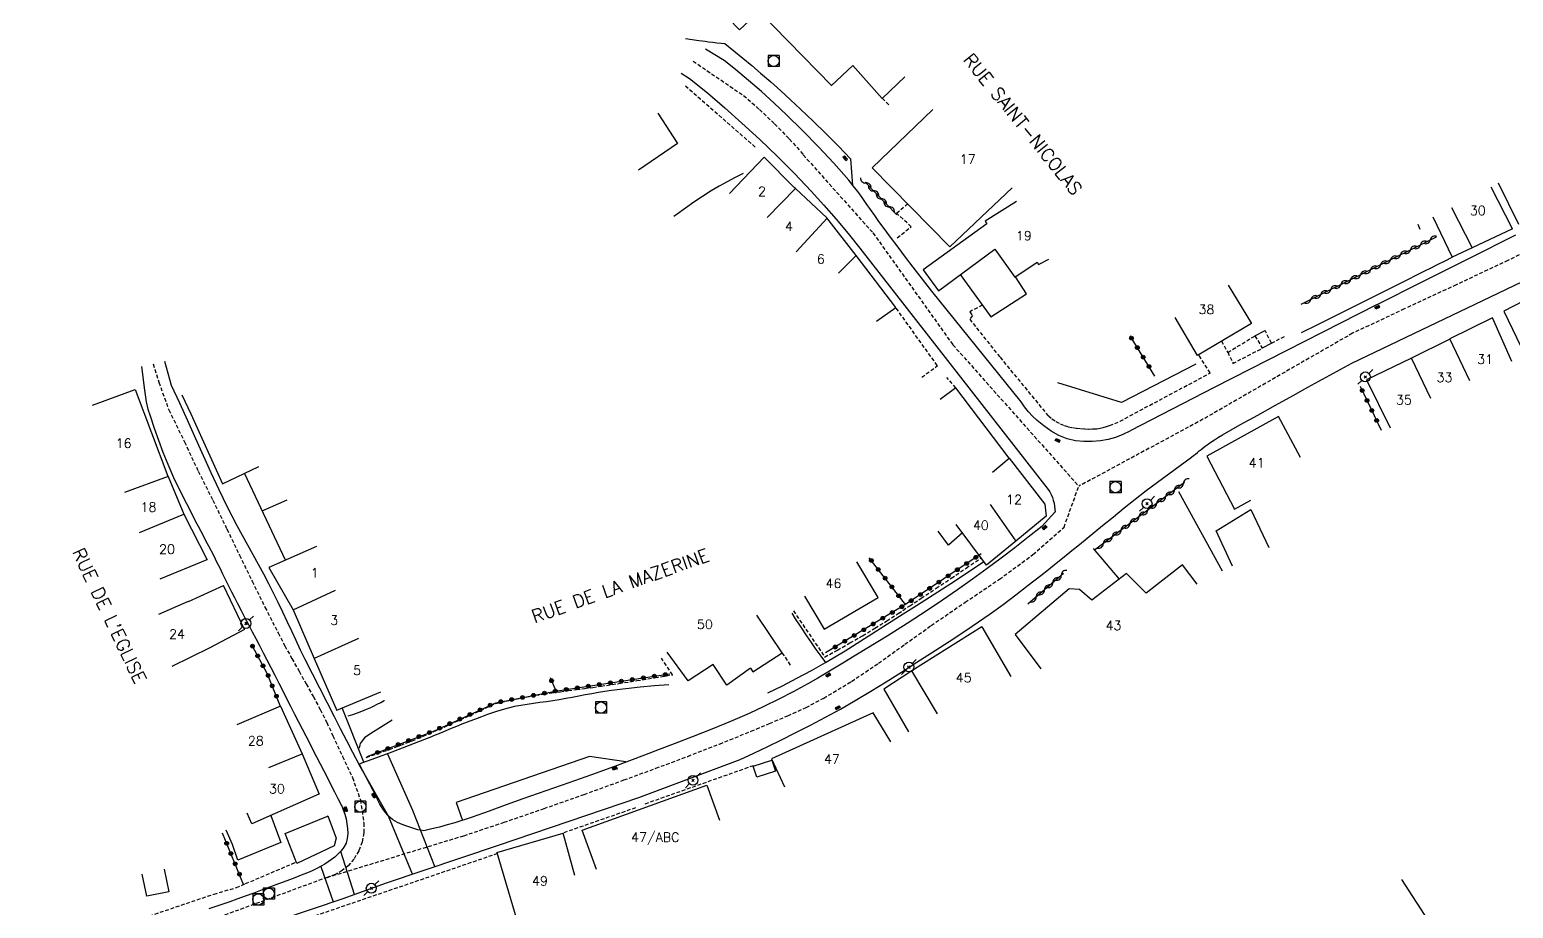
# Model space of a CAD drawing. Header units: millimetres. Extents: x 157999 to 159002, y 156999 to 158001.
# Drawn here: x 158564.4 to 158764.5, y 157760.2 to 157878.7 of the extents above; entities that cross this region are included whole.
import ezdxf
from ezdxf.enums import TextEntityAlignment as Align

# ---------------------------------------------------------------- set-up
doc = ezdxf.new("R2010")
doc.units = ezdxf.units.MM
doc.linetypes.add('DASHED', pattern=[0.75, 0.5, -0.25])
doc.layers.get('0').update_dxf_attribs({"linetype": 'CONTINUOUS'})
for name, color, linetype in [('W0001', 6, 'DASHED'), ('W0006', 2, 'CONTINUOUS'), ('W0008', 7, 'CONTINUOUS'), ('W0014', 7, 'CONTINUOUS'), ('W0017', 7, 'CONTINUOUS'), ('W0020', 2, 'CONTINUOUS'), ('W0101', 7, 'CONTINUOUS'), ('W0104', 1, 'CONTINUOUS'), ('W0105', 7, 'CONTINUOUS'), ('W0112', 1, 'DASHED'), ('W0300', 7, 'CONTINUOUS'), ('W0310', 3, 'CONTINUOUS'), ('W0323', 7, 'CONTINUOUS'), ('W0401', 7, 'CONTINUOUS'), ('W0420', 7, 'CONTINUOUS'), ('W0473', 7, 'CONTINUOUS'), ('W0989', 7, 'CONTINUOUS'), ('W0991', 7, 'CONTINUOUS'), ('W1102', 7, 'CONTINUOUS')]:
    doc.layers.add(name, color=color, linetype=linetype)
doc.styles.get("Standard").update_dxf_attribs({"font": 'romans.shx', "width": 0.85})

# ---------------------------------------------------------------- blocks, each defined once
blk = doc.blocks.new('T401')
for p, q in [((-0.3, 0.3), (0, 0.3)), ((-0.3, -0.25), (-0.3, 0.3)), ((-0.3, 0.15), (0, 0.15)), ((-0.3, 0), (0, 0)), ((0, 0.3), (0, -0.25)), ((-0.3, -0.15), (0, -0.15)), ((-0.3, -0.25), (-0.3, -0.3)), ((-0.3, -0.3), (0, -0.3)), ((0, -0.3), (0, -0.25))]:
    blk.add_line(p, q)
blk = doc.blocks.new('T420')
for p, q in [((0.75, 0.75), (-0.75, 0.75)), ((-0.75, 0.75), (-0.75, -0.75)), ((0.75, 0.75), (0.75, -0.75)), ((0.75, -0.75), (-0.75, -0.75))]:
    blk.add_line(p, q)
blk.add_ellipse((0, 0), major_axis=(-0.53, 0.53), ratio=1, start_param=3.926991, end_param=10.210176)
blk = doc.blocks.new('T473')
for p, q in [((-0.166667, 0.166667), (0.166667, -0.166667)), ((-0.166667, -0.166667), (0.166667, 0.166667)), ((0.500001, 0.500001), (1.000002, 1.000002)), ((-1.000002, -1.000002), (-0.500001, -0.500001))]:
    blk.add_line(p, q)
blk.add_ellipse((0, 0), major_axis=(0.471405, 0.471405), ratio=1, start_param=5.4977871438, end_param=11.780972451)
blk = doc.blocks.new('t310o')
at = {"color": 0, "linetype": 'Continuous'}
for centre, start, end in [((-0.5, 0.38), 216.8699, 323.1304), ((0.5, -0.37), 36.8699, 143.1303)]:
    blk.add_arc(centre, 0.625, start, end, dxfattribs=at)
blk = doc.blocks.new('t323o')
at = {"color": 0, "linetype": 'Continuous'}
for radius in [0.25, 0.15]:
    blk.add_circle((0, 0), radius, dxfattribs=at)

msp = doc.modelspace()

# ---------------------------------------------------------------- linework, layer by layer
at = {"layer": 'W0001'}
for points in [[(158653.91, 157874.47), (158660.7, 157869.84), (158662.83, 157867.96), (158664.88, 157866.01), (158666.87, 157863.98), (158668.77, 157861.88), (158668.75, 157861.83), (158678.15, 157851.31), (158688.93, 157836.21), (158705.9, 157817.15)], [(158770.7, 157850.94), (158763.75, 157847.59), (158756.78, 157844.3), (158749.79, 157841.05), (158742.81, 157837.78), (158722.65, 157826.17), (158705.9, 157817.15)], [(158581.09, 157833.65), (158581.85, 157831.17), (158583.2, 157827.45), (158585.33, 157823.12), (158587.17, 157819.17), (158589.13, 157815.28), (158591.04, 157811.38), (158592.73, 157807.86), (158594.44, 157804.34), (158596.17, 157800.84), (158597.94, 157797.36), (158598.85, 157795.62), (158599.8, 157793.9), (158600.76, 157792.19), (158601.73, 157790.48), (158602.69, 157788.76), (158603.62, 157787.03), (158604.5, 157785.27), (158605.33, 157783.49), (158606.63, 157780.71), (158607.96, 157777.86), (158609.03, 157774.85), (158609.5, 157771.7), (158609.49, 157770.42), (158609.26, 157769.17), (158608.82, 157767.97), (158608.17, 157766.87), (158607.45, 157766.02), (158606.59, 157765.32), (158605.62, 157764.77), (158604.57, 157764.4)], [(158604.57, 157764.4), (158622.98, 157770.02), (158628.4, 157771.82), (158633.81, 157773.68), (158639.2, 157775.58), (158644.57, 157777.53), (158648.88, 157779.11), (158653.19, 157780.72), (158657.47, 157782.38), (158661.73, 157784.11), (158664.2, 157785.15), (158666.68, 157786.2), (158669.13, 157787.32), (158671.51, 157788.57), (158675.27, 157790.83), (158678.9, 157793.28), (158682.46, 157795.83), (158686.01, 157798.37), (158690.58, 157801.5), (158695.21, 157804.61), (158699.72, 157807.92), (158703.91, 157811.62), (158705.9, 157817.15)], [(158604.57, 157764.4), (158588.85, 157758.61)]]:
    msp.add_lwpolyline(points, dxfattribs=at)
at = {"layer": 'W0006'}
for points in [[(158652.85, 157877.54), (158654.67, 157877.27), (158655.11, 157877.21), (158655.54, 157877.15), (158655.98, 157877.1), (158656.54, 157877.03), (158657.1, 157876.96), (158657.66, 157876.9), (158658.17, 157876.84)], [(158658.17, 157876.84), (158659.4, 157875.86), (158660.61, 157874.87), (158661.81, 157873.87), (158662.99, 157872.85), (158664.36, 157871.67), (158665.71, 157870.47), (158667.05, 157869.26), (158668.37, 157868.02), (158670.09, 157866.38), (158671.8, 157864.71), (158673.48, 157863.01), (158675.14, 157861.3)], [(158675.14, 157861.3), (158675.41, 157857.72)], [(158650.61, 157790.37), (158648.68, 157790.23), (158646.75, 157790.05), (158644.82, 157789.84), (158642.9, 157789.59), (158642.01, 157789.46), (158641.13, 157789.32), (158640.24, 157789.16), (158639.36, 157789), (158638.48, 157788.83), (158637.6, 157788.67), (158636.72, 157788.51), (158635.83, 157788.35), (158634.97, 157788.21), (158634.11, 157788.09), (158633.25, 157787.97), (158632.38, 157787.86), (158631.52, 157787.73), (158630.66, 157787.59), (158629.8, 157787.42), (158628.95, 157787.22), (158627.54, 157786.82), (158626.16, 157786.35), (158624.79, 157785.84), (158623.43, 157785.33), (158622.71, 157785.05), (158621.99, 157784.76), (158621.27, 157784.46), (158620.56, 157784.16), (158619.84, 157783.86), (158619.13, 157783.56), (158618.41, 157783.26), (158617.69, 157782.97), (158615.49, 157782.12), (158613.28, 157781.29), (158611.06, 157780.47), (158608.84, 157779.67)], [(158644.83, 157779.96), (158639.94, 157780.72), (158621.95, 157774.49), (158622.82, 157772.06)]]:
    msp.add_lwpolyline(points, dxfattribs=at)
at = {"layer": 'W0008'}
for points in [[(158683.56, 157846.71), (158682.55, 157848.05), (158681.54, 157849.39), (158680.53, 157850.73), (158679.53, 157852.08), (158678.95, 157852.87), (158678.38, 157853.68), (158677.82, 157854.48), (158677.25, 157855.29), (158676.68, 157856.09), (158676.1, 157856.88), (158675.5, 157857.67), (158674.88, 157858.43), (158672.88, 157860.72), (158670.8, 157862.94), (158668.66, 157865.1), (158666.49, 157867.23), (158664.82, 157868.81), (158663.11, 157870.36), (158661.37, 157871.87), (158659.6, 157873.35), (158658.09, 157874.56), (158655.56, 157876.09), (158655.56, 157876.09)], [(158652.27, 157872.84), (158653.39, 157872.12), (158655.84, 157870.21), (158658.16, 157868.17), (158660.45, 157866.12), (158662.88, 157863.92), (158665.25, 157861.64), (158667.56, 157859.31), (158669.82, 157856.93), (158671.52, 157855.06), (158673.18, 157853.16), (158674.8, 157851.22), (158676.38, 157849.25), (158701.79, 157816.71), (158702.01, 157816.37), (158702.19, 157816.01), (158702.34, 157815.64), (158702.46, 157815.26), (158702.57, 157814.87), (158702.64, 157814.46), (158702.69, 157814.05), (158702.7, 157813.64)], [(158742.73, 157833.74), (158821.81, 157871.58)], [(158579.53, 157833.31), (158579.91, 157830.11), (158580.16, 157828.55), (158580.37, 157827.55), (158580.67, 157826.62), (158581.22, 157824.97), (158581.79, 157823.34), (158582.4, 157821.72), (158583.05, 157820.11), (158583.85, 157818.33), (158584.71, 157816.57), (158585.59, 157814.82), (158586.47, 157813.08), (158586.81, 157812.41), (158587.16, 157811.74), (158587.51, 157811.08), (158587.86, 157810.42), (158588.21, 157809.75), (158588.56, 157809.09), (158588.91, 157808.42), (158589.25, 157807.76), (158589.65, 157806.95), (158590.06, 157806.15), (158590.45, 157805.34), (158590.85, 157804.54), (158591.25, 157803.73), (158591.65, 157802.92), (158592.05, 157802.12), (158592.46, 157801.32), (158592.95, 157800.37), (158593.44, 157799.42), (158593.94, 157798.48), (158594.44, 157797.53), (158594.94, 157796.59), (158595.44, 157795.65), (158595.93, 157794.7), (158596.42, 157793.75), (158596.96, 157792.71), (158597.5, 157791.66), (158598.03, 157790.61), (158598.56, 157789.56), (158599.09, 157788.52), (158599.62, 157787.47), (158600.15, 157786.42), (158600.68, 157785.37), (158601.17, 157784.43), (158601.66, 157783.48), (158602.15, 157782.53), (158602.64, 157781.59), (158603.12, 157780.64), (158603.61, 157779.7), (158604.1, 157778.75), (158604.59, 157777.8), (158605.06, 157776.88), (158605.53, 157775.95), (158606.01, 157775.02), (158606.48, 157774.09)], [(158702.69, 157813.64), (158700.9, 157811.71)], [(158700.9, 157811.71), (158699.09, 157810.26), (158697.26, 157808.83), (158695.42, 157807.43), (158693.56, 157806.05), (158691.56, 157804.6), (158689.54, 157803.17), (158687.51, 157801.78), (158685.46, 157800.4), (158682.77, 157798.65), (158680.07, 157796.94), (158677.34, 157795.26), (158674.59, 157793.61)], [(158674.76, 157793.71), (158673.43, 157792.87), (158672.08, 157792.05), (158670.72, 157791.26), (158669.35, 157790.49), (158667.4, 157789.44), (158665.44, 157788.42), (158663.45, 157787.43), (158661.45, 157786.49), (158658.95, 157785.41), (158656.43, 157784.39), (158653.89, 157783.4), (158651.36, 157782.42), (158649.34, 157781.64), (158647.33, 157780.86), (158645.31, 157780.1), (158643.28, 157779.35), (158640.21, 157778.24), (158637.12, 157777.15), (158634.04, 157776.07), (158630.95, 157774.99), (158628.67, 157774.17), (158626.39, 157773.34), (158624.1, 157772.52), (158621.78, 157771.77), (158620.75, 157771.47), (158619.71, 157771.19), (158618.66, 157770.93), (158617.61, 157770.69)], [(158611.2, 157775.24), (158608.9, 157779.64)], [(158617.61, 157770.69), (158617.19, 157770.75), (158616.77, 157770.83), (158616.36, 157770.94), (158615.95, 157771.06), (158615.3, 157771.28), (158614.66, 157771.52), (158614.03, 157771.81), (158613.43, 157772.17), (158613.06, 157772.46), (158612.73, 157772.79), (158612.42, 157773.15), (158612.14, 157773.52), (158611.86, 157773.92), (158611.61, 157774.35), (158611.39, 157774.79), (158611.2, 157775.24)]]:
    msp.add_lwpolyline(points, dxfattribs=at)
at = {"layer": 'W0014'}
for points in [[(158746.04, 157841.61), (158752.31, 157844.75), (158758.57, 157847.89), (158764.84, 157851.03)], [(158698.14, 157828.52), (158686.09, 157843.46), (158683.56, 157846.71)], [(158735.95, 157837.87), (158737.94, 157838.87), (158739.92, 157839.86), (158741.91, 157840.86), (158743.89, 157841.85), (158744.97, 157842.38), (158746.04, 157842.92), (158747.12, 157843.45), (158748.19, 157843.99), (158749.27, 157844.52), (158750.34, 157845.06), (158751.41, 157845.6), (158752.49, 157846.13), (158753.43, 157846.61), (158754.37, 157847.08), (158755.31, 157847.56), (158756.25, 157848.04)], [(158746.04, 157841.61), (158724.17, 157830.48)], [(158608.85, 157779.64), (158608.02, 157781.23), (158607.19, 157782.83), (158606.36, 157784.44), (158605.53, 157786.04), (158604.54, 157787.97), (158603.56, 157789.91), (158602.57, 157791.84), (158601.61, 157793.79), (158600.98, 157795.06), (158600.37, 157796.33), (158599.77, 157797.61), (158599.17, 157798.89), (158598.56, 157800.17), (158597.95, 157801.45), (158597.33, 157802.72), (158596.69, 157803.98), (158596.01, 157805.3), (158595.31, 157806.6), (158594.59, 157807.9), (158593.87, 157809.2), (158593.15, 157810.49), (158592.44, 157811.79), (158591.75, 157813.1), (158591.07, 157814.42), (158589.98, 157816.68), (158588.92, 157818.97), (158587.89, 157821.26), (158586.85, 157823.56), (158585.76, 157825.95), (158584.67, 157828.35), (158583.58, 157830.75), (158582.65, 157833.99)], [(158725.26, 157824.07), (158727.64, 157825.41), (158730.03, 157826.74), (158732.42, 157828.08), (158734.81, 157829.4), (158736.79, 157830.5), (158738.77, 157831.58), (158740.75, 157832.67), (158742.73, 157833.74)], [(158724.17, 157830.48), (158712.82, 157824.6)], [(158712.77, 157824.59), (158711.84, 157824.12), (158710.86, 157823.74), (158709.85, 157823.46), (158708.82, 157823.27), (158707.7, 157823.17), (158706.57, 157823.17), (158705.45, 157823.28), (158704.34, 157823.55), (158703.22, 157824), (158702.17, 157824.59), (158701.2, 157825.28), (158700.27, 157826.03), (158699.67, 157826.59), (158699.11, 157827.19), (158698.6, 157827.84), (158698.14, 157828.52)], [(158714.98, 157816.58), (158716.52, 157817.69), (158718.05, 157818.81), (158719.58, 157819.94), (158721.1, 157821.08), (158721.36, 157821.29), (158721.63, 157821.49), (158721.89, 157821.7), (158722.15, 157821.91), (158722.41, 157822.12), (158722.67, 157822.33), (158722.94, 157822.53), (158723.21, 157822.73), (158723.71, 157823.08), (158724.22, 157823.42), (158724.73, 157823.75), (158725.26, 157824.07)], [(158660.23, 157780.3), (158662.1, 157781.16), (158663.97, 157782.05), (158665.83, 157782.96), (158667.67, 157783.88), (158669.72, 157784.93), (158671.75, 157786.01), (158673.77, 157787.1), (158675.77, 157788.24), (158677.87, 157789.49), (158679.94, 157790.77), (158682, 157792.08), (158684.05, 157793.4), (158686.55, 157795.01), (158689.04, 157796.62), (158691.52, 157798.27), (158693.96, 157799.96), (158695.69, 157801.21), (158697.4, 157802.49), (158699.09, 157803.79), (158700.77, 157805.1), (158701.83, 157805.93), (158702.87, 157806.77), (158703.92, 157807.61), (158704.96, 157808.46), (158705.99, 157809.31), (158707.03, 157810.16), (158708.07, 157811.01), (158709.11, 157811.85), (158710.57, 157813.04), (158712.04, 157814.22), (158713.51, 157815.4), (158714.98, 157816.58)], [(158689.29, 157804.42), (158693.1, 157807)], [(158663.98, 157789.28), (158665.95, 157790.25), (158667.9, 157791.25), (158669.84, 157792.29), (158671.75, 157793.37), (158674.4, 157794.96), (158677.02, 157796.61), (158679.62, 157798.29), (158682.23, 157799.95), (158684, 157801.07), (158685.76, 157802.18), (158687.52, 157803.3), (158689.29, 157804.42)], [(158609.51, 157779.93), (158606.58, 157787.25)], [(158584.87, 157754.24), (158594.05, 157757.29), (158606.7, 157761.54), (158612.57, 157763.64), (158627.65, 157768.73), (158646.56, 157775.16), (158660.23, 157780.3)], [(158606.47, 157774.12), (158606.73, 157773.52), (158606.94, 157772.9), (158607.1, 157772.27), (158607.21, 157771.63), (158607.28, 157770.98), (158607.32, 157770.32), (158607.27, 157769.65), (158607.1, 157769), (158606.82, 157768.45), (158606.44, 157767.97), (158606.01, 157767.54), (158605.57, 157767.14), (158605.15, 157766.79), (158604.69, 157766.47), (158604.22, 157766.18), (158603.74, 157765.91), (158603.14, 157765.59), (158602.52, 157765.3), (158601.9, 157765.03), (158601.27, 157764.77), (158600.19, 157764.33), (158599.11, 157763.92), (158598.01, 157763.53), (158596.92, 157763.12), (158595.78, 157762.7), (158594.65, 157762.27), (158593.51, 157761.85), (158592.36, 157761.44), (158591.43, 157761.12), (158590.49, 157760.8), (158589.54, 157760.49), (158588.6, 157760.17)]]:
    msp.add_lwpolyline(points, dxfattribs=at)
at = {"layer": 'W0017'}
for points in [[(158660.65, 157859.33), (158659.55, 157858.78), (158658.47, 157858.21), (158657.39, 157857.61), (158656.34, 157856.98), (158655.16, 157856.23), (158654.01, 157855.45), (158652.88, 157854.65), (158651.74, 157853.84), (158651.31, 157853.54)], [(158707.84, 157808.76), (158711.36, 157804.63)], [(158667.19, 157800.04), (158667.67, 157799.28), (158668.43, 157798.12), (158669.19, 157796.97), (158669.82, 157796.06), (158670.45, 157795.15), (158671.1, 157794.25), (158671.76, 157793.36)], [(158607.38, 157786.18), (158608.01, 157786.37), (158608.63, 157786.58), (158609.24, 157786.81), (158609.84, 157787.06), (158610.34, 157787.27), (158610.82, 157787.5), (158611.31, 157787.74), (158611.79, 157787.98), (158612.26, 157788.23), (158612.28, 157788.23)], [(158613.33, 157785.6), (158612.46, 157785.07), (158611.4, 157784.38), (158610.81, 157784.01), (158610.19, 157783.64), (158609.61, 157783.2), (158609.13, 157782.65), (158609.02, 157782.46), (158608.94, 157782.25), (158608.9, 157782.03), (158608.89, 157781.81)]]:
    msp.add_lwpolyline(points, dxfattribs=at)
at = {"layer": 'W0020'}
for points in [[(158619.05, 157765.87), (158616.11, 157773.42), (158612.67, 157781.1)], [(158616.04, 157764.81), (158612.81, 157772.65), (158608.84, 157779.67)], [(158608.25, 157762.1), (158606.39, 157767.9)], [(158603.68, 157765.88), (158605.36, 157761.09)]]:
    msp.add_lwpolyline(points, dxfattribs=at)
at = {"layer": 'W0101'}
for points in [[(158657.05, 157881.87), (158660.16, 157878.72), (158662.79, 157881.15), (158672.62, 157871.13)], [(158672.53, 157871.15), (158675.44, 157873.91)], [(158675.44, 157873.91), (158679.39, 157869.45), (158682.43, 157872.37)], [(158649.15, 157867.44), (158651.8, 157863.39), (158646.52, 157859.76)], [(158686.23, 157867.97), (158678.03, 157860.08)], [(158663.5, 157861.51), (158658.82, 157856.63)], [(158667.69, 157857.32), (158667.54, 157857.45), (158663.5, 157861.51)], [(158678.03, 157860.08), (158688.53, 157849.42)], [(158671.94, 157853.33), (158667.69, 157857.32)], [(158688.53, 157849.42), (158696.91, 157857.38)], [(158764.38, 157851.87), (158761.49, 157857.49)], [(158765.25, 157852.45), (158762.49, 157858.04)], [(158697.49, 157855.56), (158693.26, 157852.9), (158693.49, 157852.52), (158684.93, 157846.33)], [(158756.14, 157854.74), (158758.95, 157849.29)], [(158675.87, 157848.28), (158671.94, 157853.33)], [(158764.38, 157851.87), (158758.95, 157849.29)], [(158686.97, 157843.48), (158694.58, 157849.13), (158697.27, 157845.32), (158700.27, 157847.37), (158700.49, 157847.03), (158701.85, 157847.75)], [(158673.51, 157845.89), (158675.87, 157848.28)], [(158684.93, 157846.33), (158686.97, 157843.48)], [(158726.03, 157844.25), (158729.17, 157839.11), (158721.9, 157834.8), (158718.88, 157839.89)], [(158768.63, 157843.55), (158763.22, 157840.77)], [(158763.22, 157840.77), (158766.11, 157834.79)], [(158761.67, 157839.87), (158755.93, 157837.03)], [(158764.29, 157833.95), (158761.67, 157839.87)], [(158755.93, 157837.03), (158755.93, 157836.97), (158750.76, 157834.43), (158750.77, 157834.41)], [(158750.77, 157834.41), (158744.68, 157831.48)], [(158744.68, 157831.48), (158747.87, 157825.04)], [(158572.9, 157828.1), (158578.66, 157830.2)], [(158578.66, 157830.2), (158583.08, 157818.51), (158583.11, 157818.44)], [(158584.97, 157829.46), (158586.16, 157826.91), (158590.45, 157817.48)], [(158732.82, 157826.56), (158723.16, 157821.18)], [(158735.79, 157821.01), (158732.82, 157826.56)], [(158694.29, 157819.06), (158696.5, 157820.92)], [(158696.5, 157820.92), (158701.32, 157814.74), (158701.5, 157813.1), (158697.42, 157809.76)], [(158723.16, 157821.18), (158726.88, 157814.05), (158729.11, 157815.28)], [(158583.11, 157818.44), (158585.22, 157813.39)], [(158590.45, 157817.48), (158595.36, 157819.83)], [(158585.22, 157813.39), (158588.39, 157807.22)], [(158693.47, 157806.51), (158689.38, 157811.99)], [(158603.13, 157809), (158596.68, 157806.18)], [(158697.42, 157809.76), (158693.47, 157806.51)], [(158588.34, 157807.21), (158582, 157804.61)], [(158668.93, 157802.34), (158671.57, 157797.85), (158678.84, 157802.12), (158675.99, 157806.97)], [(158719.87, 157806.55), (158714.99, 157802.74), (158712.33, 157805.37), (158707.66, 157801.78), (158705.98, 157803.22), (158704.61, 157803.29), (158697.33, 157797.16), (158700.78, 157792.5)], [(158721.86, 157803.94), (158719.87, 157806.55)], [(158596.68, 157806.18), (158599.96, 157800.47)], [(158581.87, 157799.91), (158585.85, 157801.64), (158585.85, 157801.6), (158590.56, 157803.78)], [(158593.42, 157797.83), (158590.56, 157803.78)], [(158599.96, 157800.47), (158602.8, 157793.91)], [(158665.89, 157794.68), (158662.47, 157799.76)], [(158593.42, 157797.83), (158588.72, 157795.37), (158583.61, 157792.85)], [(158692.81, 157798.18), (158683.38, 157792.26)], [(158692.81, 157798.18), (158696.74, 157791.5)], [(158661.64, 157792.59), (158658.45, 157790.31), (158656.62, 157793.11), (158653.24, 157790.9), (158650.42, 157794.76)], [(158661.64, 157792.59), (158661.96, 157792.12), (158665.89, 157794.68)], [(158602.8, 157793.91), (158605.84, 157786.9)], [(158686.85, 157786.43), (158683.38, 157792.26)], [(158605.84, 157786.95), (158611.81, 157789.4)], [(158598.26, 157787.48), (158592.39, 157784.96)], [(158598.26, 157787.47), (158601.19, 157781.05)], [(158678.18, 157786.59), (158664.46, 157780.37)], [(158680.55, 157782.66), (158678.18, 157786.59)], [(158601.19, 157781.05), (158603.49, 157775.64)], [(158664.46, 157780.37), (158666.21, 157776.6)], [(158638.95, 157770.75), (158655.74, 157776.85), (158657.45, 157772.12)], [(158603.45, 157775.61), (158594.39, 157771.62), (158593.78, 157773.05)], [(158640.87, 157765.47), (158638.95, 157770.75)], [(158627.42, 157767.74), (158636.38, 157770.38)], [(158637.97, 157764.64), (158636.38, 157770.38)], [(158627.42, 157767.75), (158631.08, 157755.42)]]:
    msp.add_lwpolyline(points, dxfattribs=at)
at = {"layer": 'W0104'}
for points in [[(158753.65, 157853.46), (158756.25, 157848.04)], [(158758.95, 157849.29), (158756.25, 157848.04)], [(158681.24, 157841.23), (158675.87, 157848.28)], [(158689.93, 157845.72), (158694.03, 157839.99), (158698.86, 157843.11), (158697.36, 157845.38)], [(158678.64, 157839.41), (158681.24, 157841.23)], [(158696.5, 157820.92), (158689.32, 157830.42), (158687.23, 157828.84)], [(158598.92, 157807.16), (158593.4, 157818.89)], [(158595.78, 157813.84), (158599.14, 157815.33)], [(158726.61, 157806.38), (158724.44, 157811.13), (158729.09, 157814.01), (158731.52, 157808.89)], [(158690.24, 157810.84), (158688.35, 157809.2), (158686.95, 157811.07)], [(158683.38, 157792.26), (158679.62, 157789.78)], [(158679.62, 157789.78), (158682.93, 157784.03)], [(158596.95, 157772.75), (158598.32, 157769.1), (158592.52, 157766.7), (158591.79, 157768.82), (158590.92, 157770.75)], [(158580.23, 157761.86), (158579.62, 157764.85)], [(158582.57, 157765.52), (158583.2, 157762.46), (158580.23, 157761.86)]]:
    msp.add_lwpolyline(points, dxfattribs=at)
msp.add_lwpolyline([(158604.64, 157772.69), (158605.78, 157769.67), (158605.48, 157768.67), (158600.47, 157766.28), (158598.9, 157770.32), (158604.51, 157772.62)], close=True, dxfattribs=at)
at = {"layer": 'W0105'}
for points in [[(158729.66, 157837.43), (158731.03, 157838.17)], [(158730.6, 157835.75), (158731.96, 157836.49)]]:
    msp.add_lwpolyline(points, dxfattribs=at)
msp.add_lwpolyline([(158661.99, 157779.4), (158664.53, 157780.22), (158665.02, 157778.71), (158662.48, 157777.89)], close=True, dxfattribs=at)
at = {"layer": 'W0112'}
for points in [[(158662.27, 157862.89), (158652.74, 157871.22)], [(158679.41, 157869.47), (158680.31, 157868.55)], [(158681.41, 157850.64), (158683.3, 157852.14), (158681.34, 157853.97), (158682.8, 157855.24)], [(158686.82, 157833.43), (158681.13, 157841.37)], [(158692.89, 157841.58), (158691.19, 157840.67), (158691.56, 157840.17), (158691.19, 157839.66)], [(158691.19, 157839.66), (158695.28, 157834.54), (158701.8, 157826.62)], [(158725.15, 157836.73), (158725.99, 157835.2), (158729.66, 157837.43), (158730.65, 157835.76)], [(158731.87, 157836.46), (158731.03, 157838.17)], [(158731.87, 157836.46), (158733.87, 157837.46)], [(158723.63, 157832.44), (158722.06, 157834.9)], [(158725.98, 157835.23), (158726.72, 157833.73)], [(158726.66, 157833.7), (158730.65, 157835.76)], [(158684.73, 157831.84), (158686.87, 157833.43)], [(158712.8, 157826.64), (158723.67, 157832.44)], [(158689.32, 157830.42), (158688.09, 157831.82)], [(158701.8, 157826.62), (158702.29, 157826.23), (158702.81, 157825.88), (158703.37, 157825.58), (158703.94, 157825.34), (158704.49, 157825.17), (158705.05, 157825.05), (158705.61, 157824.98), (158706.17, 157824.92), (158706.71, 157824.88), (158707.25, 157824.86), (158707.8, 157824.87), (158708.34, 157824.91), (158708.78, 157824.98), (158709.21, 157825.07), (158709.64, 157825.19), (158710.06, 157825.33), (158710.77, 157825.6), (158711.47, 157825.91), (158712.14, 157826.26), (158712.8, 157826.64)], [(158671.63, 157794.11), (158673.35, 157795.05), (158675.05, 157796.01), (158676.75, 157796.99), (158678.42, 157798), (158680, 157798.98), (158681.56, 157799.99), (158683.1, 157801.01), (158684.65, 157802.04), (158686.68, 157803.39), (158688.71, 157804.74), (158690.73, 157806.11), (158692.74, 157807.49)], [(158667.42, 157800.34), (158671.67, 157794.09)], [(158665.88, 157794.7), (158667.02, 157792.96)], [(158651.13, 157791.71), (158649.62, 157793.96)], [(158627.25, 157787.84), (158628.6, 157788.15), (158629.95, 157788.43), (158631.3, 157788.7), (158632.66, 157788.95), (158633.76, 157789.12), (158634.86, 157789.29), (158635.96, 157789.44), (158637.07, 157789.58), (158638.17, 157789.72), (158639.27, 157789.87), (158640.38, 157790.02), (158641.48, 157790.18), (158643.9, 157790.55), (158646.33, 157790.93), (158648.75, 157791.33), (158651.17, 157791.73)], [(158609.83, 157780.57), (158611.39, 157781.1), (158612.94, 157781.65), (158614.48, 157782.22), (158616.01, 157782.82), (158617.49, 157783.43), (158618.95, 157784.06), (158620.41, 157784.71), (158621.86, 157785.36), (158623.21, 157785.97), (158624.56, 157786.59), (158625.91, 157787.21), (158627.25, 157787.84)], [(158662.01, 157779.45), (158647.19, 157774.21)], [(158646.14, 157773.78), (158636.38, 157770.38)], [(158564.44, 157754.19), (158565.2, 157754.26), (158578.48, 157758.48), (158589.3, 157762.15), (158592.31, 157763.01), (158593.55, 157763.55), (158600.4, 157766.46)], [(158627.51, 157767.6), (158599.72, 157758.1)]]:
    msp.add_lwpolyline(points, dxfattribs=at)
at = {"layer": 'W0300'}
for points in [[(158721.7, 157833.59), (158711.65, 157828.43), (158703.06, 157831.07)], [(158725.3, 157805.7), (158719.39, 157816.41)], [(158749.44, 157764.09), (158753.47, 157757.84), (158757.85, 157751.11)]]:
    msp.add_lwpolyline(points, dxfattribs=at)
at = {"layer": 'W0310'}
for points in [[(158677.08, 157858.14), (158681.38, 157853.75)], [(158751.93, 157851.79), (158751.65, 157852.43)], [(158754.07, 157850.75), (158735.85, 157841.67)], [(158720.15, 157817.65), (158708.01, 157808.51)], [(158703.82, 157805.37), (158699.01, 157801.22)]]:
    msp.add_lwpolyline(points, dxfattribs=at)
at = {"layer": 'W0323'}
for points in [[(158716.16, 157832.01), (158712.83, 157837.42)], [(158746.71, 157824.66), (158743.89, 157830.58)], [(158692.73, 157808.04), (158682.67, 157801.28), (158671.77, 157794.68)], [(158682.54, 157801.2), (158677.63, 157807.5)], [(158598.28, 157787.44), (158596.52, 157791.79), (158594.43, 157795.66)], [(158609.93, 157780.72), (158619.02, 157784.18), (158627.28, 157787.95), (158635.3, 157789.52), (158650.75, 157791.84)], [(158634.62, 157791.36), (158635.39, 157789.54)], [(158593.29, 157763.44), (158590.44, 157770.36)]]:
    msp.add_lwpolyline(points, dxfattribs=at)
at = {"layer": 'W1102'}
for points in [[(158663.9, 157853.41), (158667.69, 157857.32)], [(158671.98, 157853.29), (158667.79, 157848.78)], [(158758.64, 157831.37), (158755.93, 157837.03)], [(158753.39, 157828.98), (158750.77, 157834.41)], [(158583.11, 157818.44), (158577.22, 157816.28)], [(158693.96, 157814.68), (158697.42, 157809.76)], [(158579.24, 157810.92), (158585.22, 157813.39)], [(158599.95, 157800.48), (158605.69, 157803.15)], [(158608.76, 157796.6), (158602.8, 157793.91)], [(158596.7, 157779.21), (158601.18, 157781.07)]]:
    msp.add_lwpolyline(points, dxfattribs=at)

# ---------------------------------------------------------------- block references
at = {"layer": 'W0310'}
for p, rotation in [((158677.18, 157858.04), 314.4192748281932), ((158678.23, 157856.97), 314.4192748281932), ((158679.28, 157855.9), 314.4192748281932), ((158680.33, 157854.83), 314.4192748281932), ((158753.3, 157850.37), 206.4958458111253), ((158749.27, 157848.36), 206.4958458111253), ((158750.61, 157849.03), 206.4958458111253), ((158751.96, 157849.7), 206.4958458111253), ((158745.24, 157846.35), 206.4958458111253), ((158746.59, 157847.02), 206.4958458111253), ((158747.93, 157847.69), 206.4958458111253), ((158741.22, 157844.34), 206.4958458111253), ((158742.56, 157845.01), 206.4958458111253), ((158743.9, 157845.68), 206.4958458111253), ((158737.19, 157842.34), 206.4958458111253), ((158738.53, 157843.01), 206.4958458111253), ((158739.87, 157843.67), 206.4958458111253), ((158717.6, 157815.73), 216.9701902307975), ((158718.8, 157816.63), 216.9701902307975), ((158720, 157817.53), 216.9701902307975), ((158715.2, 157813.92), 216.9701902307975), ((158716.4, 157814.83), 216.9701902307975), ((158712.81, 157812.12), 216.9701902307975), ((158714.01, 157813.02), 216.9701902307975), ((158710.41, 157810.32), 216.9701902307975), ((158711.61, 157811.22), 216.9701902307975), ((158709.21, 157809.41), 216.9701902307975), ((158702.41, 157804.16), 220.7840821846192), ((158703.55, 157805.14), 220.7840821846192), ((158700.14, 157802.2), 220.7840821846192), ((158701.28, 157803.18), 220.7840821846192)]:
    msp.add_blockref('t310o', p, dxfattribs=dict(at, rotation=rotation))
at = {"layer": 'W0323'}
for p, rotation in [((158713.01, 157837.12), 121.6255378238117), ((158713.8, 157835.84), 121.6255378238117), ((158714.59, 157834.56), 121.6255378238117), ((158715.37, 157833.29), 121.6255378238117), ((158744.13, 157830.07), 115.5259911417448), ((158744.77, 157828.72), 115.5259911417448), ((158745.42, 157827.37), 115.5259911417448), ((158746.07, 157826.01), 115.5259911417448), ((158677.93, 157807.12), 127.9243960101024), ((158690.78, 157806.72), 213.8736609818184), ((158692.02, 157807.56), 213.8736609818184), ((158678.86, 157805.93), 127.9243960101024), ((158679.78, 157804.75), 127.9243960101024), ((158687.04, 157804.21), 213.8736609818184), ((158688.29, 157805.05), 213.8736609818184), ((158689.53, 157805.89), 213.8736609818184), ((158680.7, 157803.57), 127.9243960101024), ((158681.62, 157802.38), 127.9243960101024), ((158684.55, 157802.54), 213.8736609818184), ((158685.8, 157803.38), 213.8736609818184), ((158680.76, 157800.12), 211.1866961832408), ((158682.04, 157800.9), 211.1866961832408), ((158683.3, 157801.71), 213.8736609818184), ((158678.19, 157798.57), 211.1866961832408), ((158679.47, 157799.35), 211.1866961832408), ((158674.34, 157796.24), 211.1866961832408), ((158675.62, 157797.02), 211.1866961832408), ((158676.91, 157797.79), 211.1866961832408), ((158594.47, 157795.58), 118.343127764165), ((158595.18, 157794.26), 118.343127764165), ((158673.06, 157795.46), 211.1866961832408), ((158595.9, 157792.94), 118.343127764165), ((158596.59, 157791.62), 112.0351481011644), ((158597.15, 157790.22), 112.0351481011644), ((158634.81, 157790.92), 292.8483838081292), ((158639.77, 157790.19), 8.534573035983598), ((158641.25, 157790.42), 8.534573035983598), ((158642.74, 157790.64), 8.534573035983598), ((158644.22, 157790.86), 8.534573035983598), ((158645.7, 157791.08), 8.534573035983598), ((158647.19, 157791.31), 8.534573035983598), ((158648.67, 157791.53), 8.534573035983598), ((158650.15, 157791.75), 8.534573035983598), ((158597.71, 157788.83), 112.0351481011644), ((158629.43, 157788.38), 11.06092364273671), ((158630.9, 157788.66), 11.06092364273671), ((158632.37, 157788.95), 11.06092364273671), ((158633.85, 157789.24), 11.06092364273671), ((158635.32, 157789.53), 8.534573035983598), ((158636.8, 157789.75), 8.534573035983598), ((158638.29, 157789.97), 8.534573035983598), ((158623.81, 157786.37), 24.52538081282673), ((158625.18, 157787), 24.52538081282673), ((158626.54, 157787.62), 24.52538081282673), ((158627.96, 157788.09), 11.06092364273671), ((158619.72, 157784.51), 24.52538081282673), ((158621.09, 157785.13), 24.52538081282673), ((158622.45, 157785.75), 24.52538081282673), ((158614.13, 157782.32), 20.87805219154393), ((158615.54, 157782.86), 20.87805219154393), ((158616.94, 157783.39), 20.87805219154393), ((158618.34, 157783.93), 20.87805219154393), ((158611.33, 157781.25), 20.87805219154393), ((158612.73, 157781.79), 20.87805219154393), ((158591, 157768.99), 112.3617525037366), ((158591.57, 157767.6), 112.3617525037366), ((158592.15, 157766.21), 112.3617525037366), ((158592.72, 157764.83), 112.3617525037366)]:
    msp.add_blockref('t323o', p, dxfattribs=dict(at, rotation=rotation))
at = {"layer": 'W0401'}
for p, rotation in [((158674.5, 157861.49), 41.8153369866325), ((158746.11, 157841.42), 116.9744380851293), ((158703.12, 157823.45), 64.91774151452697), ((158701.2, 157811.67), 130.905237274774), ((158672.04, 157791.8), 120.6797610683479), ((158673.45, 157787.14), 298.9333550084237), ((158643.3, 157779.22), 110.1324736689875), ((158611, 157775.51), 27.59239694580809), ((158606.92, 157773.52), 200.8304873556951)]:
    msp.add_blockref('T401', p, dxfattribs=dict(at, rotation=rotation))
at = {"layer": 'W0420'}
for p in [(158664.76, 157874.5), (158710.85, 157817.02), (158641.47, 157787.3), (158609.02, 157773.94), (158596.69, 157762.2), (158595.26, 157761.42)]:
    msp.add_blockref('T420', p, dxfattribs=at)
at = {"layer": 'W0473'}
for p in [(158744.55, 157831.89), (158715.11, 157814.79), (158593.6, 157798.64), (158682.99, 157792.77), (158653.88, 157777.49), (158610.5, 157762.93)]:
    msp.add_blockref('T473', p, dxfattribs=at)

# ---------------------------------------------------------------- texts
at = {"layer": 'W0989'}
for s, rotation, p in [('RUE SAINT-NICOLAS', 309.0294, (158690.22, 157874.61)), ("RUE DE L'EGLISE", 295.5024, (158570.11, 157808.28)), ('RUE DE LA MAZERINE', 19.6713, (158632.52, 157798.67))]:
    msp.add_text(s, height=1.75, rotation=rotation, dxfattribs=at).set_placement(p)
at = {"layer": 'W0991'}
for s, p in [('17', (158690.93, 157861.25)), ('2', (158663.19, 157856.91)), ('30', (158759.7, 157854.33)), ('4', (158666.84, 157852.2)), ('19', (158698.49, 157850.94)), ('6', (158671.12, 157847.79)), ('38', (158723.12, 157841)), ('31', (158760.7, 157834.27)), ('33', (158755.22, 157831.82)), ('35', (158749.74, 157828.8)), ('16', (158577.11, 157822.94)), ('41', (158729.89, 157820.3)), ('18', (158580.46, 157814.34)), ('12', (158697.18, 157815.34)), ('40', (158692.69, 157811.89)), ('20', (158582.96, 157808.66)), ('1', (158602.88, 157805.45)), ('46', (158672.82, 157804.05)), ('3', (158605.5, 157799.08)), ('50', (158655.49, 157798.52)), ('43', (158710.58, 157798.37)), ('24', (158584.31, 157797.21)), ('5', (158608.59, 157792.33)), ('45', (158690.39, 157791.33)), ('28', (158594.93, 157782.82)), ('47', (158672.61, 157780.35)), ('30', (158597.78, 157776.35)), ('47/ABC', (158648.79, 157769.81)), ('49', (158633.25, 157763.92))]:
    msp.add_text(s, height=1.25, dxfattribs=at).set_placement(p, align=Align.MIDDLE_CENTER)

doc.saveas('drawing.dxf')
